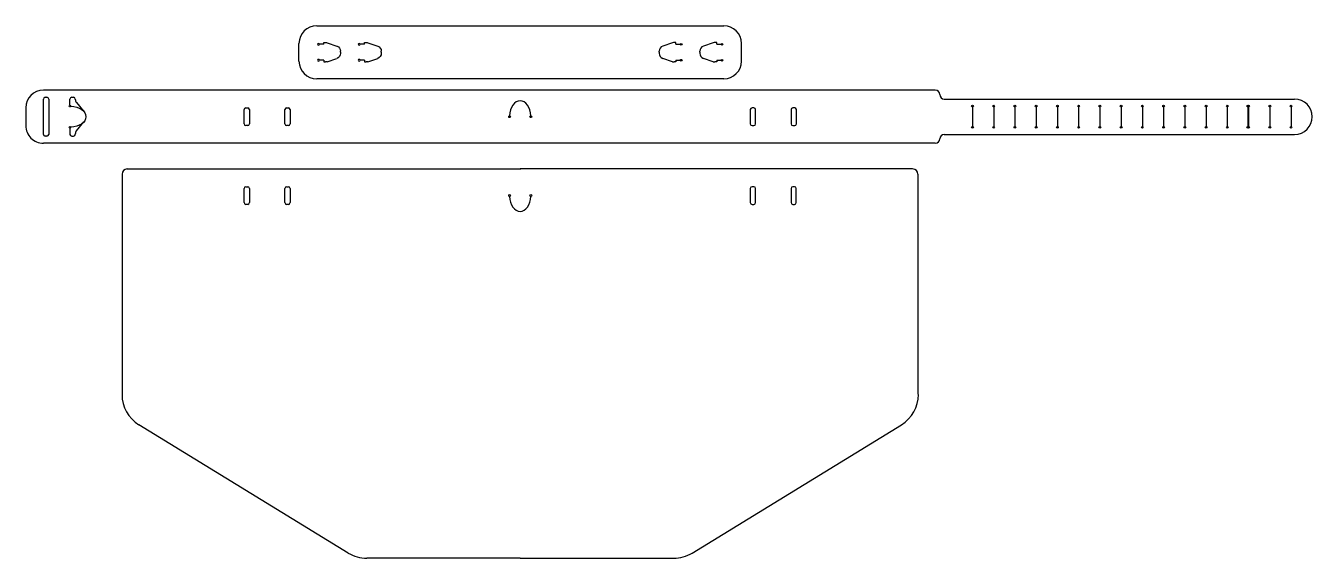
# Model space of a CAD drawing. Extents: x -7 to 720, y 122 to 423.
import ezdxf

# ---------------------------------------------------------------- set-up
doc = ezdxf.new("R2010")
doc.units = 0
doc.header["$MEASUREMENT"] = 0
doc.layers.add('CUTTING', color=1, linetype='CONTINUOUS')
doc.layers.add('DIMENSIONS', color=7, linetype='CONTINUOUS')

# ---------------------------------------------------------------- blocks, each defined once
blk = doc.blocks.new('FRAME_SIZE_BUCKLE')
at = {"layer": 'CUTTING'}
for p, q in [((29.2, 386.7), (2.7, 386.7)), ((21.39, 379.7), (25.59, 374.58)), ((-7.3, 376.7), (-7.3, 366.7)), ((21.39, 363.7), (25.59, 368.81)), ((29.2, 356.7), (2.7, 356.7))]:
    blk.add_line(p, q, dxfattribs=at)
at = {"layer": 'CUTTING', "color": 1}
for p, q in [((2.7, 361.7), (2.7, 381.7)), ((3.7, 382.7), (4.7, 382.7)), ((5.7, 381.7), (5.7, 361.7)), ((17.7, 378.2), (17.7, 381.7)), ((18.7, 382.7), (19.7, 382.7)), ((20.7, 381.6), (20.7, 381.6)), ((17.7, 365.2), (17.7, 361.7)), ((4.7, 360.7), (3.7, 360.7)), ((18.7, 360.7), (19.7, 360.7)), ((20.7, 361.7), (20.7, 361.79))]:
    blk.add_line(p, q, dxfattribs=at)
at = {"layer": 'CUTTING'}
for centre in [(17.7, 377.7), (17.7, 365.7)]:
    blk.add_circle(centre, 0.5, dxfattribs=at)
for centre, radius, start, end in [((2.7, 376.7), 10, 90, 180), ((23.7, 381.6), 3, 180, 219.44103), ((2.7, 366.7), 10, 180.00166, 270.00166), ((23.7, 361.79), 3, 140.55897, 180)]:
    blk.add_arc(centre, radius, start, end, dxfattribs=at)
at = {"layer": 'CUTTING', "color": 1}
for centre, start, end in [((3.7, 381.7), 90, 180), ((4.7, 381.7), 0, 90), ((18.7, 381.7), 90, 180), ((19.7, 381.7), 0, 90), ((3.7, 361.7), 180, 270), ((4.7, 361.7), 270, 0), ((18.7, 361.7), 180, 270), ((19.7, 361.7), 270, 0)]:
    blk.add_arc(centre, 1, start, end, dxfattribs=at)
at = {"layer": 'CUTTING', "extrusion": (0, 0, -1)}
blk.add_ellipse((17.7, 371.7), major_axis=(-9, 0), ratio=0.666667, start_param=1.626371, end_param=4.656814, dxfattribs=at)
blk = doc.blocks.new('FRAME_SIZE_TAB')
at = {"layer": 'CUTTING'}
blk.add_line((683.11, 377.2), (683.11, 366.2), dxfattribs=at)
for centre in [(683.11, 377.7), (683.11, 365.7)]:
    blk.add_circle(centre, 0.5, dxfattribs=at)
blk = doc.blocks.new('HEADSTRAP_CATCH_SLOT')
at = {"layer": 'CUTTING', "color": 1}
for p, q in [((0, 4), (0, -4)), ((2, 5), (1, 5)), ((3, -4), (3, 4)), ((1, -5), (2, -5))]:
    blk.add_line(p, q, dxfattribs=at)
for centre, start, end in [((1, 4), 90, 180), ((2, 4), 0, 90), ((1, -4), 180, 270), ((2, -4), 270, 0)]:
    blk.add_arc(centre, 1, start, end, dxfattribs=at)
blk = doc.blocks.new('BROW_BAND_TAB')
at = {"layer": 'CUTTING'}
for p, q in [((373.6, 408.12), (373.6, 408.73)), ((373.6, 408.12), (373.6, 407.51)), ((381.13, 413.46), (375.63, 411.57)), ((383.1, 413.62), (382.1, 413.62)), ((383.1, 412.62), (383.1, 413.62)), ((381.13, 402.78), (375.63, 404.68)), ((383.1, 402.62), (382.1, 402.62)), ((383.1, 403.62), (383.1, 402.62))]:
    blk.add_line(p, q, dxfattribs=at)
at = {"layer": 'CUTTING', "color": 1}
for p, q in [((383.1, 412.62), (385.6, 412.62)), ((383.1, 403.62), (385.6, 403.62))]:
    blk.add_line(p, q, dxfattribs=at)
at = {"layer": 'CUTTING'}
for centre in [(386.1, 412.62), (386.1, 403.62)]:
    blk.add_circle(centre, 0.5, dxfattribs=at)
for centre, start, end in [((376.6, 408.73), 108.9724, 180), ((376.6, 407.51), 180, 251.0276), ((382.1, 410.62), 90, 108.9724), ((382.1, 405.62), 251.0276, 270)]:
    blk.add_arc(centre, 3, start, end, dxfattribs=at)
blk = doc.blocks.new('HEADSTRAP_CATCH_TAB')
at = {"layer": 'CUTTING'}
for centre in [(9, 6), (9, -6)]:
    blk.add_circle(centre, 0.5, dxfattribs=at)
blk.add_ellipse((9, 0), major_axis=(9, 0), ratio=0.666667, start_param=1.626371, end_param=4.656814, dxfattribs=at)

msp = doc.modelspace()

# ---------------------------------------------------------------- linework, layer by layer
at = {"layer": 'CUTTING'}
for p, q in [((157.1, 423.12), (387.1, 423.12)), ((147.1, 403.12), (147.1, 413.12)), ((397.1, 403.12), (397.1, 413.12)), ((387.1, 393.12), (157.1, 393.12)), ((506.61, 386.7), (29.2, 386.7)), ((509.11, 384.2), (509.11, 384.2)), ((511.61, 381.7), (709.61, 381.7)), ((719.61, 371.7), (719.61, 371.7)), ((506.61, 356.7), (29.2, 356.7)), ((509.11, 359.2), (509.11, 359.2)), ((511.61, 361.7), (709.61, 361.7)), ((50.1, 342.15), (272.39, 342.15)), ((493.82, 342.15), (272.1, 342.15)), ((47.1, 339.15), (47.1, 214.69)), ((496.82, 339.15), (496.82, 214.98)), ((174.96, 125.1), (56.65, 197.64)), ((369.25, 125.1), (487.56, 197.64)), ((272.1, 122.15), (185.41, 122.15)), ((272.1, 122.15), (358.79, 122.15))]:
    msp.add_line(p, q, dxfattribs=at)
at = {"layer": 'CUTTING', "color": 1}
for p, q in [((116.1, 367.7), (116.1, 375.7)), ((117.1, 376.7), (118.1, 376.7)), ((119.1, 375.7), (119.1, 367.7)), ((139.1, 367.7), (139.1, 375.7)), ((140.1, 376.7), (141.1, 376.7)), ((142.1, 375.7), (142.1, 367.7)), ((402.1, 375.7), (402.1, 367.7)), ((404.1, 376.7), (403.1, 376.7)), ((405.1, 367.7), (405.1, 375.7)), ((118.1, 366.7), (117.1, 366.7)), ((141.1, 366.7), (140.1, 366.7)), ((403.1, 366.7), (404.1, 366.7)), ((116.1, 323.15), (116.1, 331.15)), ((117.1, 332.15), (118.1, 332.15)), ((119.1, 331.15), (119.1, 323.15)), ((139.1, 323.15), (139.1, 331.15)), ((140.1, 332.15), (141.1, 332.15)), ((142.1, 331.15), (142.1, 323.15)), ((402.1, 331.15), (402.1, 323.15)), ((404.1, 332.15), (403.1, 332.15)), ((405.1, 323.15), (405.1, 331.15)), ((425.1, 331.15), (425.1, 323.15)), ((427.1, 332.15), (426.1, 332.15)), ((428.1, 323.15), (428.1, 331.15)), ((118.1, 322.15), (117.1, 322.15)), ((141.1, 322.15), (140.1, 322.15)), ((403.1, 322.15), (404.1, 322.15)), ((426.1, 322.15), (427.1, 322.15))]:
    msp.add_line(p, q, dxfattribs=at)
at = {"layer": 'CUTTING'}
for centre, radius, start, end in [((157.1, 413.12), 10, 90, 180), ((387.1, 413.12), 10, 0, 90), ((157.1, 403.12), 10, 180, 270), ((387.1, 403.12), 10, 270, 0), ((506.61, 384.2), 2.5, 0, 90), ((511.61, 384.2), 2.5, 180, 270), ((709.61, 371.7), 10, 0, 90), ((709.61, 371.7), 10, 270, 0), ((506.61, 359.2), 2.5, 270, 0), ((511.61, 359.2), 2.5, 90, 180), ((50.1, 339.15), 3, 90, 180), ((493.82, 339.15), 3, 0, 90), ((67.1, 214.69), 20, 180, 238.48376), ((477.1, 214.69), 20, 301.51624, 0), ((185.41, 142.15), 20, 238.48376, 270), ((358.79, 142.15), 20, 270, 301.51624)]:
    msp.add_arc(centre, radius, start, end, dxfattribs=at)
at = {"layer": 'CUTTING', "color": 1}
for centre, start, end in [((117.1, 375.7), 90, 180), ((118.1, 375.7), 0, 90), ((140.1, 375.7), 90, 180), ((141.1, 375.7), 0, 90), ((403.1, 375.7), 90, 180), ((404.1, 375.7), 0, 90), ((117.1, 367.7), 180, 270), ((118.1, 367.7), 270, 0), ((140.1, 367.7), 180, 270), ((141.1, 367.7), 270, 0), ((403.1, 367.7), 180, 270), ((404.1, 367.7), 270, 0), ((117.1, 331.15), 90, 180), ((118.1, 331.15), 0, 90), ((140.1, 331.15), 90, 180), ((141.1, 331.15), 0, 90), ((403.1, 331.15), 90, 180), ((404.1, 331.15), 0, 90), ((426.1, 331.15), 90, 180), ((427.1, 331.15), 0, 90), ((117.1, 323.15), 180, 270), ((118.1, 323.15), 270, 0), ((140.1, 323.15), 180, 270), ((141.1, 323.15), 270, 0), ((403.1, 323.15), 180, 270), ((404.1, 323.15), 270, 0), ((426.1, 323.15), 180, 270), ((427.1, 323.15), 270, 0)]:
    msp.add_arc(centre, 1, start, end, dxfattribs=at)

# ---------------------------------------------------------------- block references
at = {"layer": 'CUTTING'}
for p, rotation in [((272.1, 380.7), 270), ((272.1, 318.15), 90)]:
    msp.add_blockref('HEADSTRAP_CATCH_TAB', p, dxfattribs=dict(at, rotation=rotation))
msp.add_blockref('FRAME_SIZE_TAB', (0, 0), dxfattribs=at)
at = {"layer": 'DIMENSIONS', "xscale": -1}
for p in [(544.2, 0), (567.2, 0)]:
    msp.add_blockref('BROW_BAND_TAB', p, dxfattribs=at)
at = {"layer": 'DIMENSIONS'}
for name, p in [('BROW_BAND_TAB', (-23, 0)), ('BROW_BAND_TAB', (0, 0)), ('FRAME_SIZE_BUCKLE', (0, 0)), ('FRAME_SIZE_TAB', (-155.5, 0)), ('FRAME_SIZE_TAB', (-143.5, 0)), ('FRAME_SIZE_TAB', (-131.5, 0)), ('FRAME_SIZE_TAB', (-119.5, 0)), ('FRAME_SIZE_TAB', (-107.5, 0)), ('FRAME_SIZE_TAB', (-95.5, 0)), ('FRAME_SIZE_TAB', (-83.5, 0)), ('FRAME_SIZE_TAB', (-71.5, 0)), ('FRAME_SIZE_TAB', (-59.5, 0)), ('FRAME_SIZE_TAB', (-47.5, 0)), ('FRAME_SIZE_TAB', (-35.5, 0)), ('FRAME_SIZE_TAB', (-23.5, 0)), ('FRAME_SIZE_TAB', (-11.5, 0)), ('FRAME_SIZE_TAB', (0.5, 0)), ('FRAME_SIZE_TAB', (12.5, 0)), ('FRAME_SIZE_TAB', (24.5, 0)), ('HEADSTRAP_CATCH_SLOT', (425.16, 371.7))]:
    msp.add_blockref(name, p, dxfattribs=at)

doc.saveas('drawing.dxf')
